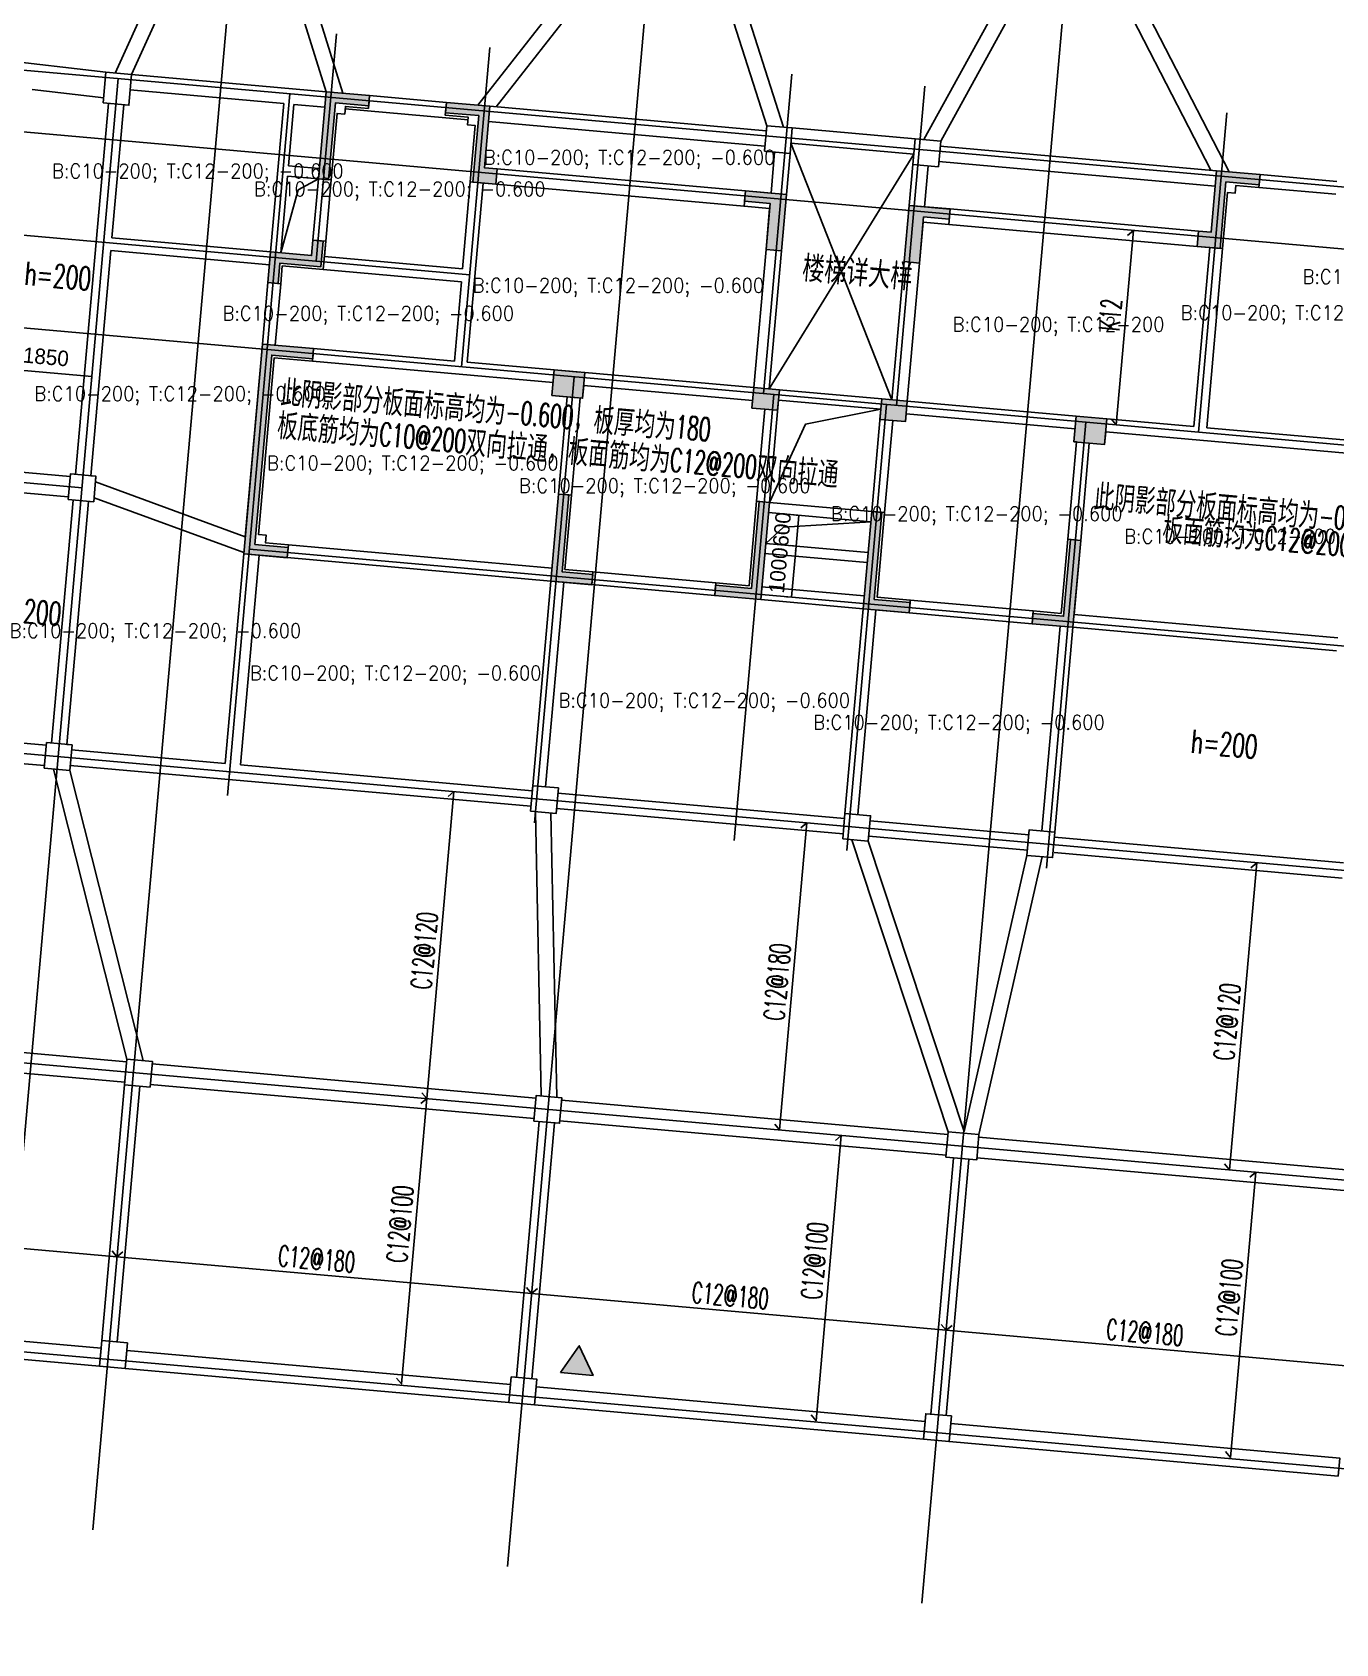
# Model space of a CAD drawing. Header units: millimetres. Extents: x 129427 to 386235, y 419441 to 703525.
# Drawn here: x 299975 to 325345, y 481158 to 512527 of the extents above; entities that cross this region are included whole.
import ezdxf
from ezdxf.enums import TextEntityAlignment as Align

# ---------------------------------------------------------------- set-up
doc = ezdxf.new("R2010")
doc.units = ezdxf.units.MM
doc.header["$LTSCALE"] = 100
for name, color, linetype in [('B-DIM', 1, 'Continuous'), ('B-dote', 253, 'Continuous'), ('B-TEXT', 7, 'Continuous'), ('B-开洞', 7, 'Continuous'), ('B-板厚', 2, 'Continuous'), ('B-正筋文字', 7, 'Continuous'), ('B-正筋钢筋', 6, 'Continuous'), ('B-沉降观测点', 5, 'Continuous'), ('COLU', 7, 'Continuous'), ('colu-1层', 6, 'Continuous'), ('colu-主楼', 7, 'Continuous'), ('DIM111', 3, 'Continuous'), ('h填实-1层', 254, 'Continuous'), ('h斜线-1层', 7, 'Continuous'), ('h斜线-墙', 7, 'Continuous'), ('h斜线-柱', 7, 'Continuous'), ('WALL', 3, 'Continuous'), ('wall-主楼', 2, 'Continuous'), ('梁', 4, 'Continuous'), ('梁虚线', 4, 'Continuous')]:
    doc.layers.add(name, color=color, linetype=linetype)
doc.layers.add('floor4', color=2, linetype='Continuous', lineweight=0)
doc.layers.add('floor5', color=1, linetype='Continuous', lineweight=0)
doc.styles.get("Standard").update_dxf_attribs({"font": 'standard'})
doc.styles.add('汉字', font='汉字')
doc.dimstyles.get("Standard").update_dxf_attribs({"dimtxt": 300, "dimasz": 100, "dimexe": 100, "dimexo": 250, "dimgap": 100, "dimtad": 0, "dimtoh": 1, "dimdec": 0, "dimdsep": 46, "dimcen": 0.09, "dimclrt": 7, "dimadec": 0, "dimazin": 0, "dimtfac": 1, "dimtdec": 4, "dimtofl": 0, "dimtmove": 0, "dimatfit": 3, "dimfxl": 4, "dimfxlon": 1, "dimtolj": 1, "dimtzin": 0, "dimarcsym": 0})

# ---------------------------------------------------------------- blocks, each defined once
blk = doc.blocks.new('*D95')
at = {"layer": 'B-DIM', "color": 0, "linetype": 'ByBlock', "lineweight": -2}
for p, q in [((299294, 505994), (299285, 505890)), ((299294, 505990), (301137, 505826)), ((301137, 505830), (301128, 505727))]:
    blk.add_line(p, q, dxfattribs=at)
for points in [[(299294, 505990), (299395, 505998), (299392, 505965)], [(301137, 505826), (301035, 505819), (301038, 505852)]]:
    blk.add_solid(points, dxfattribs=at)
at = {"layer": 'B-DIM', "color": 7, "linetype": 'Continuous', "lineweight": -2, "insert": (300242, 506207), "char_height": 300, "width": 690, "attachment_point": 5, "rotation": 354.9316, "style": '汉字'}
blk.add_mtext('1850', dxfattribs=at)
blk = doc.blocks.new('*D39')
at = {"layer": 'B-DIM', "color": 0, "linetype": 'ByBlock', "lineweight": -2}
for p, q in [((314897, 503123), (314793, 503132)), ((314893, 503123), (314840, 502526)), ((314844, 502525), (314740, 502535))]:
    blk.add_line(p, q, dxfattribs=at)
for points in [[(314893, 503123), (314901, 503022), (314868, 503025)], [(314840, 502526), (314832, 502627), (314865, 502624)]]:
    blk.add_solid(points, dxfattribs=at)
at = {"layer": 'B-DIM', "color": 7, "linetype": 'Continuous', "lineweight": -2, "insert": (314568, 502851), "char_height": 300, "width": 556.67, "attachment_point": 5, "rotation": 84.9316, "style": '汉字'}
blk.add_mtext('600', dxfattribs=at)
blk = doc.blocks.new('*D55')
at = {"layer": 'B-DIM', "color": 0, "linetype": 'ByBlock', "lineweight": -2}
for p, q in [((314844, 502525), (314740, 502535)), ((314840, 502526), (314752, 501530)), ((314756, 501529), (314652, 501539))]:
    blk.add_line(p, q, dxfattribs=at)
for points in [[(314840, 502526), (314848, 502425), (314814, 502428)], [(314752, 501530), (314744, 501631), (314777, 501628)]]:
    blk.add_solid(points, dxfattribs=at)
at = {"layer": 'B-DIM', "color": 7, "linetype": 'Continuous', "lineweight": -2, "insert": (314497, 502054), "char_height": 300, "width": 690, "attachment_point": 5, "rotation": 84.9317, "style": '汉字'}
blk.add_mtext('1000', dxfattribs=at)
blk = doc.blocks.new('A$C7FDE0673')
at = {"layer": 'B-沉降观测点'}
blk.add_hatch(color=256, dxfattribs=at).paths.add_polyline_path([(318, 551), (0, 0), (636, 0)], flags=0)
blk.add_lwpolyline([(0, 0), (318, 551), (636, 0)], close=True, dxfattribs=at)
blk = doc.blocks.new('*D769')
at = {"layer": 'DIM111', "color": 0, "linetype": 'ByBlock', "lineweight": -2}
blk.add_line((261833, 495880), (255101, 497768), dxfattribs=at)
blk.add_arc((262080, 495811), 7148, 174.9316, 164.3322, dxfattribs=at)
for points in [[(255197, 497741), (255209, 497842), (255241, 497833)], [(254959, 496442), (254968, 496341), (254935, 496344)]]:
    blk.add_solid(points, dxfattribs=at)
at = {"layer": 'DIM111', "color": 7, "linetype": 'Continuous', "lineweight": -2, "insert": (269013, 494542), "char_height": 300, "width": 666.67, "attachment_point": 8, "rotation": 79.6319, "style": '汉字'}
blk.add_mtext('349%%D', dxfattribs=at)

msp = doc.modelspace()

# ---------------------------------------------------------------- hatches: boundary and pattern name
at = {"layer": 'h填实-1层'}
for points in [[(305694.1, 511368.3), (306540.8, 511293.2), (306523.1, 511094), (305875.6, 511151.4), (305743.1, 509657.2), (305543.9, 509674.9)], [(308034.9, 511160.7), (308881.6, 511085.6), (308775.6, 509890.3), (309024.6, 509868.2), (308998.1, 509569.3), (308549.8, 509609.1), (308664.7, 510904), (308017.2, 510961.4)], [(322670.7, 508657.9), (322919.7, 508635.8), (323025.7, 509831.1), (323872.4, 509756), (323854.7, 509556.8), (323207.3, 509614.2), (323092.4, 508319.3), (322644.2, 508359.1)], [(313855.3, 509439.7), (314652.2, 509369.1), (314555, 508273.4), (314256.2, 508299.9), (314335.7, 509196.3), (313837.6, 509240.5)], [(317043.1, 509157), (317840, 509086.3), (317822.3, 508887.1), (317324.3, 508931.3), (317244.8, 508034.8), (316945.9, 508061.3)], [(304614.4, 508251.5), (305411.4, 508180.8), (305437.9, 508479.6), (305637.1, 508461.9), (305592.9, 507963.9), (304795.9, 508034.6), (304760.6, 507636.1), (304561.3, 507653.8)], [(304455.3, 506458.5), (305451.4, 506370.2), (305433.8, 506170.9), (304636.9, 506241.6), (304310, 502556.1), (304957.5, 502498.7), (304939.8, 502299.4), (304093.1, 502374.5)], [(310133.1, 505955.1), (310730.7, 505902.1), (310686.5, 505404), (310088.9, 505457)], [(314017.8, 505610.4), (314515.8, 505566.2), (314480.5, 505167.8), (313982.5, 505212)], [(316508, 505389.5), (317006.1, 505345.4), (316970.7, 504946.9), (316472.7, 504991.1)], [(320293.2, 505054), (320890.8, 505000.9), (320846.7, 504502.9), (320249, 504555.9)], [(310219.8, 503537.8), (310419.1, 503520.2), (310286.5, 502026), (310884.2, 501973), (310866.5, 501773.8), (310069.7, 501844.5)], [(314122.3, 503392.5), (314321.5, 503374.8), (314153.6, 501482.3), (313257.1, 501561.8), (313274.8, 501761), (313972.1, 501699.1)], [(316313.7, 503198.1), (316512.9, 503180.5), (316362.7, 501487.1), (317060, 501425.3), (317042.3, 501226.1), (316145.8, 501305.6)], [(320180.7, 502654.4), (320380, 502636.7), (320229.8, 500943.4), (319432.9, 501014), (319450.6, 501213.3), (320048.2, 501160.2)]]:
    msp.add_hatch(color=256, dxfattribs=at).paths.add_polyline_path(points, flags=0)
at = {"layer": 'h斜线-1层'}
h = msp.add_hatch(dxfattribs=at)
h.set_pattern_fill('ANSI31', color=256, scale=40, angle=-5.06835, style=0)
h.set_pattern_definition([])
h.paths.add_polyline_path([(306070.3, 511084), (306518.5, 511044.3), (306522.9, 511094), (305875.6, 511151.4), (305743.1, 509657.4), (305792.8, 509653), (305907.6, 510947.9), (306057, 510934.6)], flags=0)
h = msp.add_hatch(dxfattribs=at)
h.set_pattern_fill('ANSI31', color=256, scale=40, angle=-5.06835, style=0)
h.set_pattern_definition([])
h.paths.add_polyline_path([(308664.7, 510904), (308017.1, 510961.5), (308012.7, 510911.8), (308460.9, 510872), (308447.6, 510722.6), (308597.1, 510709.3), (308499.9, 509613.7), (308549.9, 509609.2)], flags=0)
h = msp.add_hatch(dxfattribs=at)
h.set_pattern_fill('ANSI31', color=256, scale=40, angle=-5.06835, style=0)
h.set_pattern_definition([])
h.paths.add_polyline_path([(323402.3, 509546.9), (323850.5, 509507.1), (323854.9, 509556.8), (323207.3, 509614.2), (323092.4, 508319.4), (323142.4, 508315), (323239.6, 509410.7), (323389, 509397.4)], flags=0)
h = msp.add_hatch(dxfattribs=at)
h.set_pattern_fill('ANSI31', color=256, scale=40, angle=-5.06835, style=0)
h.set_pattern_definition([])
h.paths.add_polyline_path([(314335.7, 509196.3), (313837.8, 509240.5), (313829, 509141), (314326.8, 509096.9)], flags=0)
h = msp.add_hatch(dxfattribs=at)
h.set_pattern_fill('ANSI31', color=256, scale=40, angle=-5.06835, style=0)
h.set_pattern_definition([])
h.paths.add_polyline_path([(317822.1, 508887.1), (317324.3, 508931.3), (317315.4, 508831.8), (317813.3, 508787.6)], flags=0)
h = msp.add_hatch(dxfattribs=at)
h.set_pattern_fill('ANSI31', color=256, scale=40, angle=-5.06835, style=0)
h.set_pattern_definition([])
h.paths.add_polyline_path([(305686.8, 508457.7), (305637.1, 508462.1), (305592.9, 507963.9), (304795.9, 508034.6), (304760.6, 507636.3), (304810.4, 507631.8), (304841.3, 507980.5), (305638.2, 507909.8)], flags=0)
h = msp.add_hatch(dxfattribs=at)
h.set_pattern_fill('ANSI31', color=256, scale=40, angle=-5.06835, style=0)
h.set_pattern_definition([])
h.paths.add_polyline_path([(304526.9, 502737.8), (304377.5, 502751), (304682.3, 506187.5), (305429.3, 506121.3), (305433.8, 506170.9), (304636.9, 506241.6), (304310, 502556.1), (304957.5, 502498.7), (304961.9, 502548.6), (304513.7, 502588.3)], flags=0)
h = msp.add_hatch(dxfattribs=at)
h.set_pattern_fill('ANSI31', color=256, scale=40, angle=-5.06835, style=0)
h.set_pattern_definition([])
h.paths.add_polyline_path([(310888.6, 502022.9), (310340.8, 502071.5), (310468.9, 503515.9), (310419.1, 503520.3), (310286.5, 502026), (310884.2, 501973)], flags=0)
h = msp.add_hatch(dxfattribs=at)
h.set_pattern_fill('ANSI31', color=256, scale=40, angle=-5.06835, style=0)
h.set_pattern_definition([])
h.paths.add_polyline_path([(314122.3, 503392.6), (314072.5, 503397), (313926.7, 501753.5), (313279.2, 501810.9), (313274.8, 501761), (313972.1, 501699.1)], flags=0)
h = msp.add_hatch(dxfattribs=at)
h.set_pattern_fill('ANSI31', color=256, scale=40, angle=-5.06835, style=0)
h.set_pattern_definition([])
h.paths.add_polyline_path([(317064.4, 501475.2), (316416.9, 501532.6), (316562.7, 503176.2), (316512.9, 503180.6), (316362.7, 501487.1), (317060, 501425.3)], flags=0)
h = msp.add_hatch(dxfattribs=at)
h.set_pattern_fill('ANSI31', color=256, scale=40, angle=-5.06835, style=0)
h.set_pattern_definition([])
h.paths.add_polyline_path([(320180.8, 502654.5), (320131, 502658.9), (320002.9, 501214.6), (319455, 501263.2), (319450.6, 501213.3), (320048.2, 501160.2)], flags=0)
at = {"layer": 'h斜线-墙'}
h = msp.add_hatch(dxfattribs=at)
h.set_pattern_fill('ANSI31', color=256, scale=40, angle=-5.06835, style=0)
h.set_pattern_definition([])
h.paths.add_polyline_path([(293845.3, 487572.1), (301316, 486909.5), (301285.1, 486560.9), (293814.4, 487223.5)], flags=0)
h = msp.add_hatch(dxfattribs=at)
h.set_pattern_fill('ANSI31', color=256, scale=40, angle=-5.06835, style=0)
h.set_pattern_definition([])
h.paths.add_polyline_path([(301814.1, 486865.4), (309284.7, 486202.8), (309253.8, 485854.1), (301783.1, 486516.7)], flags=0)
h = msp.add_hatch(dxfattribs=at)
h.set_pattern_fill('ANSI31', color=256, scale=40, angle=-5.06835, style=0)
h.set_pattern_definition([])
h.paths.add_polyline_path([(309782.8, 486158.6), (317353.1, 485487.2), (317322.1, 485138.6), (309751.9, 485810)], flags=0)
h = msp.add_hatch(dxfattribs=at)
h.set_pattern_fill('ANSI31', color=256, scale=40, angle=-5.06835, style=0)
h.set_pattern_definition([])
h.paths.add_polyline_path([(317851.1, 485443), (325421.4, 484771.6), (325390.5, 484423), (317820.2, 485094.4)], flags=0)
at = {"layer": 'h斜线-柱'}
h = msp.add_hatch(dxfattribs=at)
h.set_pattern_fill('ANSI31', color=256, scale=40, angle=-5.06835, style=0)
h.set_pattern_definition([])
h.paths.add_polyline_path([(301357.7, 511150.6), (301855.8, 511106.5), (301908.8, 511704.1), (301410.7, 511748.3)], flags=0)
h = msp.add_hatch(dxfattribs=at)
h.set_pattern_fill('ANSI31', color=256, scale=40, angle=-5.06835, style=0)
h.set_pattern_definition([])
h.paths.add_polyline_path([(314225, 510210.2), (314723, 510166), (314767.2, 510664.1), (314269.1, 510708.3)], flags=0)
h = msp.add_hatch(dxfattribs=at)
h.set_pattern_fill('ANSI31', color=256, scale=40, angle=-5.06835, style=0)
h.set_pattern_definition([])
h.paths.add_polyline_path([(317113.6, 509954), (317611.7, 509909.8), (317655.8, 510407.9), (317157.8, 510452.1)], flags=0)
h = msp.add_hatch(dxfattribs=at)
h.set_pattern_fill('ANSI31', color=256, scale=40, angle=-5.06835, style=0)
h.set_pattern_definition([])
h.paths.add_polyline_path([(300673.1, 503430.9), (301171.1, 503386.8), (301215.3, 503884.8), (300717.2, 503929)], flags=0)
h = msp.add_hatch(dxfattribs=at)
h.set_pattern_fill('ANSI31', color=256, scale=40, angle=-5.06835, style=0)
h.set_pattern_definition([])
h.paths.add_polyline_path([(300209.3, 498201.5), (300707.3, 498157.3), (300751.5, 498655.3), (300253.4, 498699.5)], flags=0)
h = msp.add_hatch(dxfattribs=at)
h.set_pattern_fill('ANSI31', color=256, scale=40, angle=-5.06835, style=0)
h.set_pattern_definition([])
h.paths.add_polyline_path([(309672.1, 497362.2), (310170.2, 497318), (310214.3, 497816.1), (309716.3, 497860.2)], flags=0)
h = msp.add_hatch(dxfattribs=at)
h.set_pattern_fill('ANSI31', color=256, scale=40, angle=-5.06835, style=0)
h.set_pattern_definition([])
h.paths.add_polyline_path([(315748.3, 496823.3), (316246.3, 496779.1), (316290.5, 497277.2), (315792.4, 497321.3)], flags=0)
h = msp.add_hatch(dxfattribs=at)
h.set_pattern_fill('ANSI31', color=256, scale=40, angle=-5.06835, style=0)
h.set_pattern_definition([])
h.paths.add_polyline_path([(319334.2, 496505.2), (319832.2, 496461.1), (319876.4, 496959.1), (319378.4, 497003.3)], flags=0)
h = msp.add_hatch(dxfattribs=at)
h.set_pattern_fill('ANSI31', color=256, scale=40, angle=-5.06835, style=0)
h.set_pattern_definition([])
h.paths.add_polyline_path([(301771, 492039.4), (302269, 491995.2), (302313.2, 492493.3), (301815.2, 492537.4)], flags=0)
h = msp.add_hatch(dxfattribs=at)
h.set_pattern_fill('ANSI31', color=256, scale=40, angle=-5.06835, style=0)
h.set_pattern_definition([])
h.paths.add_polyline_path([(309739.7, 491332.6), (310237.8, 491288.5), (310281.9, 491786.5), (309783.9, 491830.7)], flags=0)
h = msp.add_hatch(dxfattribs=at)
h.set_pattern_fill('ANSI31', color=256, scale=40, angle=-5.06835, style=0)
h.set_pattern_definition([])
h.paths.add_polyline_path([(317758.8, 490627.8), (318356.4, 490574.8), (318400.6, 491072.8), (317803, 491125.8)], flags=0)
h = msp.add_hatch(dxfattribs=at)
h.set_pattern_fill('ANSI31', color=256, scale=40, angle=-5.06835, style=0)
h.set_pattern_definition([])
h.paths.add_polyline_path([(301285.1, 486560.9), (301783.1, 486516.7), (301827.3, 487014.8), (301329.3, 487058.9)], flags=0)
h = msp.add_hatch(dxfattribs=at)
h.set_pattern_fill('ANSI31', color=256, scale=40, angle=-5.06835, style=0)
h.set_pattern_definition([])
h.paths.add_polyline_path([(309253.8, 485854.1), (309751.9, 485810), (309796, 486308), (309298, 486352.2)], flags=0)
h = msp.add_hatch(dxfattribs=at)
h.set_pattern_fill('ANSI31', color=256, scale=40, angle=-5.06835, style=0)
h.set_pattern_definition([])
h.paths.add_polyline_path([(317322.1, 485138.6), (317820.2, 485094.4), (317864.4, 485592.4), (317366.3, 485636.6)], flags=0)

# ---------------------------------------------------------------- linework, layer by layer
at = {"layer": 'B-dote'}
for p, q in [((307137.1, 550845.3), (301153.5, 483378.6)), ((314657.7, 543953.9), (309221.8, 482663.1)), ((322726.1, 543238.3), (317290.1, 481947.5)), ((271320, 514316.7), (366098, 505910.7)), ((300944.2, 503657.9), (197400.6, 512841.2)), ((305894.2, 512495), (305502, 508072.5)), ((308882.5, 512230), (308331.3, 506014.5)), ((314759.4, 511708.8), (314208.2, 505493.2)), ((301650.9, 511626.6), (299161.3, 483555.3)), ((303776.1, 497667.9), (304987.8, 511330.6)), ((317349.3, 511479.1), (316798, 505263.5)), ((352066.5, 505950.5), (294614.2, 511046)), ((323226.2, 510957.8), (322675, 504742.3)), ((308490.3, 507807.4), (294437.5, 509053.8)), ((351730.8, 502165.3), (294278.5, 507260.8)), ((364927.4, 492712.5), (205005.1, 506896.2)), ((309752.6, 497137.8), (310522.7, 505820.1)), ((313637.4, 496793.3), (314407.4, 505475.6)), ((315828.8, 496598.9), (316598.8, 505281.2)), ((319713.5, 496254.4), (320483.6, 504936.7)), ((351386.3, 498280.6), (304201.6, 502465.4)), ((364397.3, 486736), (191125.3, 502103.6)), ((363902.6, 481157.9), (198200.3, 495854.2))]:
    msp.add_line(p, q, dxfattribs=at)
at = {"layer": 'B-开洞'}
for p, q in [((317130.4, 510153.3), (314316.6, 505584.1)), ((314740.8, 510365.2), (316707.3, 505372.9))]:
    msp.add_line(p, q, dxfattribs=at)
for points in [[(305543.9, 509674.9), (305151.6, 509457.1), (304813.6, 508234)], [(316490.4, 505190.4), (315025.1, 504898.8), (314321.5, 503375)], [(316296, 502999), (314598.1, 502895.8), (314250.8, 502578.1)]]:
    msp.add_lwpolyline(points, dxfattribs=at)
at = {"layer": 'B-正筋钢筋'}
for points in [[(320974.7, 504999.6), (321071, 504884.6), (321406.7, 508669.7), (321291.7, 508573.5)], [(307557, 491883.7), (307653.3, 491768.7), (308183.4, 497745.2), (308068.4, 497648.9)], [(314424.8, 491274.6), (314521, 491159.6), (315051.1, 497136.1), (314936.1, 497039.8)], [(323180.2, 490498.1), (323276.4, 490383), (323806.5, 496359.6), (323691.5, 496263.3)], [(307064.5, 486330.5), (307160.8, 486215.5), (307653.3, 491768.7), (307538.3, 491672.4)], [(315132.9, 485614.9), (315229.1, 485499.9), (315721.7, 491053.1), (315606.6, 490956.8)], [(323201.2, 484899.3), (323297.5, 484784.3), (323790, 490337.5), (323674.9, 490241.2)], [(293769.7, 489493.4), (293654.7, 489397.1), (301624.5, 488690.2), (301528.3, 488805.3)], [(301739.6, 488786.5), (301624.5, 488690.2), (309692.9, 487974.6), (309596.6, 488089.7)], [(309807.9, 488070.9), (309692.9, 487974.6), (317761.2, 487259.1), (317664.9, 487374.1)], [(317876.2, 487355.3), (317761.2, 487259.1), (325829.5, 486543.5), (325733.3, 486658.5)]]:
    msp.add_lwpolyline(points, dxfattribs=at)
at = {"layer": 'COLU'}
for points in [[(301357.7, 511150.6), (301855.8, 511106.5), (301908.8, 511704.1), (301410.7, 511748.3)], [(314225, 510210.2), (314723, 510166), (314767.2, 510664.1), (314269.1, 510708.3)], [(317113.6, 509954), (317611.7, 509909.8), (317655.8, 510407.9), (317157.8, 510452.1)], [(300673.1, 503430.9), (301171.1, 503386.8), (301215.3, 503884.8), (300717.2, 503929)], [(300209.3, 498201.5), (300707.3, 498157.3), (300751.5, 498655.3), (300253.4, 498699.5)], [(309672.1, 497362.2), (310170.2, 497318), (310214.3, 497816.1), (309716.3, 497860.2)], [(315748.3, 496823.3), (316246.3, 496779.1), (316290.5, 497277.2), (315792.4, 497321.3)], [(319334.2, 496505.2), (319832.2, 496461.1), (319876.4, 496959.1), (319378.4, 497003.3)], [(301771, 492039.4), (302269, 491995.2), (302313.2, 492493.3), (301815.2, 492537.4)], [(309739.7, 491332.6), (310237.8, 491288.5), (310281.9, 491786.5), (309783.9, 491830.7)], [(317758.8, 490627.8), (318356.4, 490574.8), (318400.6, 491072.8), (317803, 491125.8)], [(301285.1, 486560.9), (301783.1, 486516.7), (301827.3, 487014.8), (301329.3, 487058.9)], [(309253.8, 485854.1), (309751.9, 485810), (309796, 486308), (309298, 486352.2)], [(317322.1, 485138.6), (317820.2, 485094.4), (317864.4, 485592.4), (317366.3, 485636.6)]]:
    msp.add_lwpolyline(points, close=True, dxfattribs=at)
at = {"layer": 'colu-1层'}
for p, q in [((310631.1, 505910.8), (310133, 505954.9)), ((310686.5, 505404), (310730.7, 505902.1)), ((310088.9, 505456.9), (310586.9, 505412.7)), ((314017.8, 505610.4), (313982.5, 505212)), ((314515.8, 505566.2), (314017.8, 505610.4)), ((314480.5, 505167.8), (314515.8, 505566.2)), ((316508, 505389.5), (316472.7, 504991.1)), ((317006.1, 505345.4), (316508, 505389.5)), ((313982.5, 505212), (314480.5, 505167.8)), ((316970.7, 504946.9), (317006.1, 505345.4)), ((316472.7, 504991.1), (316970.7, 504946.9))]:
    msp.add_line(p, q, dxfattribs=at)
for points in [[(305694.1, 511368.3), (306540.8, 511293.2), (306523.1, 511094), (305875.6, 511151.4), (305743.1, 509657.2), (305543.9, 509674.9)], [(308034.9, 511160.7), (308881.6, 511085.6), (308775.6, 509890.3), (309024.6, 509868.2), (308998.1, 509569.3), (308549.8, 509609.1), (308664.7, 510904), (308017.2, 510961.4)], [(322670.7, 508657.9), (322919.7, 508635.8), (323025.7, 509831.1), (323872.4, 509756), (323854.7, 509556.8), (323207.3, 509614.2), (323092.4, 508319.3), (322644.2, 508359.1)], [(313855.3, 509439.7), (314652.2, 509369.1), (314555, 508273.4), (314256.2, 508299.9), (314335.7, 509196.3), (313837.6, 509240.5)], [(317043.1, 509157), (317840, 509086.3), (317822.3, 508887.1), (317324.3, 508931.3), (317244.8, 508034.8), (316945.9, 508061.3)], [(304614.4, 508251.5), (305411.4, 508180.8), (305437.9, 508479.6), (305637.1, 508461.9), (305592.9, 507963.9), (304795.9, 508034.6), (304760.6, 507636.1), (304561.3, 507653.8)], [(304455.3, 506458.5), (305451.4, 506370.2), (305433.8, 506170.9), (304636.9, 506241.6), (304310, 502556.1), (304957.5, 502498.7), (304939.8, 502299.4), (304093.1, 502374.5)], [(310133.1, 505955.1), (310730.7, 505902.1), (310686.5, 505404), (310088.9, 505457)], [(314017.8, 505610.4), (314515.8, 505566.2), (314480.5, 505167.8), (313982.5, 505212)], [(316508, 505389.5), (317006.1, 505345.4), (316970.7, 504946.9), (316472.7, 504991.1)], [(320293.2, 505054), (320890.8, 505000.9), (320846.7, 504502.9), (320249, 504555.9)], [(310219.8, 503537.8), (310419.1, 503520.2), (310286.5, 502026), (310884.2, 501973), (310866.5, 501773.8), (310069.7, 501844.5)], [(314122.3, 503392.5), (314321.5, 503374.8), (314153.6, 501482.3), (313257.1, 501561.8), (313274.8, 501761), (313972.1, 501699.1)], [(316313.7, 503198.1), (316512.9, 503180.5), (316362.7, 501487.1), (317060, 501425.3), (317042.3, 501226.1), (316145.8, 501305.6)], [(320180.7, 502654.4), (320380, 502636.7), (320229.8, 500943.4), (319432.9, 501014), (319450.6, 501213.3), (320048.2, 501160.2)]]:
    msp.add_lwpolyline(points, close=True, dxfattribs=at)
at = {"layer": 'colu-主楼'}
for points in [[(310133.1, 505955.1), (310730.7, 505902.1), (310686.5, 505404), (310088.9, 505457)], [(314017.8, 505610.5), (314515.9, 505566.4), (314480.5, 505167.9), (313982.5, 505212.1)], [(317006.1, 505345.5), (316508, 505389.7), (316472.7, 504991.2), (316970.7, 504947.1)], [(320890.8, 505000.9), (320293.2, 505054), (320249, 504555.9), (320846.7, 504502.9)]]:
    msp.add_lwpolyline(points, close=True, dxfattribs=at)
at = {"layer": 'floor4'}
for p, q in [((323402.3, 509546.9), (323389, 509397.4)), ((323850.5, 509507.1), (323402.3, 509546.9)), ((325344.6, 509374.6), (323850.5, 509507.1)), ((323850.5, 509507.1), (323850.5, 509507.1)), ((323239.6, 509410.7), (323142.4, 508315)), ((323389, 509397.4), (323239.6, 509410.7)), ((317315.3, 508831.8), (317244.6, 508034.9)), ((317813.3, 508787.6), (317315.3, 508831.8)), ((322644.4, 508359.2), (317813.3, 508787.6)), ((322584.2, 504850.7), (322893.4, 508337.1)), ((322893.4, 508337.1), (322644.4, 508359.2)), ((323142.4, 508315), (322833.2, 504828.7)), ((323142.4, 508315), (323142.4, 508315)), ((317244.6, 508034.9), (317006.1, 505345.5)), ((317006.1, 505345.5), (320293.2, 505054)), ((320293.2, 505054), (320890.8, 505000.9)), ((320868.7, 504751.9), (320846.7, 504502.9)), ((325550.4, 504336.7), (320868.7, 504751.9)), ((320890.8, 505000.9), (322584.2, 504850.7)), ((322833.2, 504828.7), (325572.4, 504585.7)), ((320547.8, 504529.4), (320380, 502636.8)), ((320846.7, 504502.9), (320547.8, 504529.4)), ((320380, 502636.8), (320251.9, 501192.5)), ((320251.9, 501192.5), (325381.7, 500737.5))]:
    msp.add_line(p, q, dxfattribs=at)
at = {"layer": 'floor5'}
for p, q in [((301882.3, 511405.3), (301855.8, 511106.5)), ((304870.5, 511140.3), (301882.3, 511405.3)), ((301756.2, 511115.3), (301526.5, 508525.4)), ((301855.8, 511106.5), (301756.2, 511115.3)), ((304614.4, 508251.7), (304870.5, 511140.3)), ((306065.9, 511034.2), (306057, 510934.6)), ((308456.5, 510822.2), (306065.9, 511034.2)), ((305907.6, 510947.9), (305792.8, 509653)), ((306057, 510934.6), (305907.6, 510947.9)), ((308447.6, 510722.6), (308456.5, 510822.2)), ((308597.1, 510709.3), (308447.6, 510722.6)), ((308499.9, 509613.7), (308597.1, 510709.3)), ((308855.1, 510786.9), (308775.6, 509890.4)), ((314233.8, 510309.8), (308855.1, 510786.9)), ((314225, 510210.2), (314233.8, 510309.8)), ((314424.2, 510192.5), (314225, 510210.2)), ((314353.5, 509395.7), (314424.2, 510192.5)), ((308775.6, 509890.4), (309024.4, 509868.3)), ((309024.4, 509868.3), (313855.5, 509439.8)), ((305792.8, 509653), (305686.8, 508457.7)), ((305792.8, 509653), (305792.8, 509653)), ((308349.7, 507920.3), (308499.9, 509613.7)), ((308748.9, 509591.4), (308439.7, 506105.2)), ((308499.9, 509613.7), (308499.9, 509613.7)), ((308998.1, 509569.3), (308748.9, 509591.4)), ((308998.1, 509569.5), (308998.1, 509569.3)), ((313829, 509141), (308998.1, 509569.5)), ((314326.8, 509096.9), (313829, 509141)), ((313855.5, 509439.8), (314353.5, 509395.7)), ((314256.2, 508299.9), (314326.8, 509096.9)), ((301526.5, 508525.4), (304614.4, 508251.6)), ((301504.4, 508276.4), (301115.7, 503893.6)), ((304592.3, 508002.6), (301504.4, 508276.4)), ((304614.4, 508251.6), (304614.4, 508251.7)), ((304614.4, 508251.6), (304614.4, 508251.6)), ((304614.4, 508251.6), (304614.4, 508251.6)), ((305686.8, 508457.7), (305660.3, 508158.8)), ((305686.8, 508457.7), (305686.8, 508457.7)), ((314017.8, 505610.5), (314256.3, 508299.8)), ((314256.3, 508299.8), (314256.2, 508299.9)), ((304561.4, 507653.9), (304592.3, 508002.6)), ((304841.3, 507980.5), (304810.4, 507631.8)), ((305638.2, 507909.8), (304841.3, 507980.5)), ((308327.6, 507671.3), (305638.2, 507909.8)), ((305638.2, 507909.8), (305638.2, 507909.8)), ((305660.3, 508158.8), (308349.7, 507920.3)), ((304455.3, 506458.6), (304561.3, 507653.9)), ((304561.3, 507653.9), (304561.4, 507653.9)), ((304810.4, 507631.8), (304704.4, 506436.5)), ((304810.4, 507631.8), (304810.4, 507631.8)), ((308190.7, 506127.3), (308327.6, 507671.3)), ((304122.6, 502707.3), (304455.3, 506458.6)), ((304455.3, 506458.6), (304455.3, 506458.6)), ((304704.4, 506436.5), (305451.4, 506370.3)), ((305451.4, 506370.3), (305451.4, 506370.3)), ((305451.4, 506370.3), (308190.7, 506127.3)), ((304682.3, 506187.5), (304377.5, 502751)), ((305429.3, 506121.3), (304682.3, 506187.5)), ((310111, 505706), (305429.3, 506121.3)), ((308439.7, 506105.2), (310133.1, 505955.1)), ((310088.9, 505456.9), (310111, 505706)), ((310133.1, 505955.1), (310730.7, 505902.1)), ((310730.7, 505902.1), (314017.8, 505610.5)), ((310387.7, 505430.4), (310088.9, 505456.9)), ((310219.9, 503537.9), (310387.7, 505430.4)), ((310636.7, 505408.4), (310468.9, 503515.9)), ((310686.5, 505404), (310636.7, 505408.4)), ((310708.6, 505653), (310686.5, 505404)), ((313995.7, 505361.4), (310708.6, 505653)), ((313982.5, 505212), (313995.7, 505361.4)), ((314231.5, 505189.9), (313982.5, 505212)), ((314072.5, 503397), (314231.5, 505189.9)), ((316984, 505096.4), (316970.7, 504946.9)), ((320271.1, 504804.9), (316984, 505096.4)), ((316721.7, 504969), (316562.7, 503176.2)), ((316970.7, 504946.9), (316721.7, 504969)), ((320249, 504555.9), (320271.1, 504804.9)), ((320131, 502658.9), (320298.8, 504551.5)), ((320298.8, 504551.5), (320249, 504555.9)), ((301115.7, 503893.6), (301215.3, 503884.8)), ((301215.3, 503884.8), (301205.6, 503775.2)), ((301205.6, 503775.2), (304122.6, 502707.3)), ((310091.8, 502093.6), (310219.9, 503537.9)), ((310468.9, 503515.9), (310340.8, 502071.5)), ((301071.5, 503395.6), (300651.9, 498664.2)), ((301171.1, 503386.8), (301071.5, 503395.6)), ((301178.1, 503465.7), (301171.1, 503386.8)), ((304095.2, 502397.9), (301178.1, 503465.7)), ((313926.7, 501753.5), (314072.5, 503397)), ((316562.7, 503176.2), (316416.9, 501532.6)), ((316562.7, 503176.2), (316562.7, 503176.2)), ((304377.5, 502751), (304526.9, 502737.8)), ((304526.9, 502737.8), (304513.7, 502588.3)), ((304513.7, 502588.3), (304961.9, 502548.6)), ((304961.9, 502548.6), (310091.8, 502093.6)), ((320002.9, 501214.6), (320131, 502658.9)), ((320131, 502658.9), (320131, 502658.9)), ((303730.9, 498290.7), (304093.1, 502374.5)), ((304391.9, 502348), (304029.7, 498264.2)), ((304093.1, 502374.7), (304095.2, 502397.9)), ((304093.1, 502374.5), (304093.1, 502374.7)), ((304093.1, 502374.7), (304093.1, 502374.7)), ((304939.8, 502299.4), (304391.9, 502348)), ((310069.7, 501844.6), (304939.8, 502299.6)), ((304939.8, 502299.6), (304939.8, 502299.4)), ((310340.8, 502071.5), (310888.6, 502022.9)), ((310888.6, 502022.9), (313279.2, 501810.9)), ((309716.3, 497860.2), (310069.7, 501844.6)), ((310318.7, 501822.4), (309965.3, 497838.1)), ((310866.5, 501773.8), (310318.7, 501822.4)), ((310866.5, 501773.9), (310866.5, 501773.8)), ((313257.2, 501561.9), (310866.5, 501773.9)), ((313279.2, 501810.9), (313926.7, 501753.5)), ((313257.1, 501561.8), (313257.2, 501561.9)), ((314153.6, 501482.3), (313257.1, 501561.8)), ((316145.8, 501305.7), (314153.6, 501482.4)), ((314153.6, 501482.4), (314153.6, 501482.3)), ((315792.4, 497321.3), (316145.8, 501305.7)), ((316416.9, 501532.6), (317064.4, 501475.2)), ((317064.4, 501475.2), (319455, 501263.2)), ((316394.8, 501283.5), (316041.5, 497299.2)), ((317042.3, 501226.1), (316394.8, 501283.5)), ((319432.9, 501014.2), (317042.3, 501226.2)), ((317042.3, 501226.2), (317042.3, 501226.1)), ((319432.9, 501014), (319432.9, 501014.2)), ((319980.8, 500965.4), (319432.9, 501014)), ((319455, 501263.2), (320002.9, 501214.6)), ((319627.4, 496981.2), (319980.8, 500965.4)), ((300651.9, 498664.2), (300751.5, 498655.3)), ((300751.5, 498655.3), (300742.7, 498555.7)), ((300742.7, 498555.7), (303730.9, 498290.7)), ((304029.7, 498264.2), (309707.5, 497760.6)), ((309707.5, 497760.6), (309716.3, 497860.2)), ((309965.3, 497838.1), (310214.3, 497816.1)), ((310214.3, 497816.1), (310205.5, 497716.5)), ((310205.5, 497716.5), (315783.6, 497221.7)), ((315783.6, 497221.7), (315792.4, 497321.3)), ((316041.5, 497299.2), (316290.5, 497277.2)), ((316290.5, 497277.2), (316281.7, 497177.6)), ((316281.7, 497177.6), (319369.5, 496903.7)), ((319369.5, 496903.7), (319378.4, 497003.3)), ((319378.4, 497003.3), (319627.4, 496981.2))]:
    msp.add_line(p, q, dxfattribs=at)
at = {"layer": 'WALL'}
for points in [[(293845.3, 487572.1), (301316, 486909.5), (301285.1, 486560.9), (293814.4, 487223.5)], [(301814.1, 486865.4), (309284.7, 486202.8), (309253.8, 485854.1), (301783.1, 486516.7)], [(309782.8, 486158.6), (317353.1, 485487.2), (317322.1, 485138.6), (309751.9, 485810)], [(317851.1, 485443), (325421.4, 484771.6), (325390.5, 484423), (317820.2, 485094.4)]]:
    msp.add_lwpolyline(points, close=True, dxfattribs=at)
at = {"layer": 'wall-主楼'}
for points in [[(306518.5, 511044.3), (306070.3, 511084), (306057, 510934.6), (305907.6, 510947.9), (305792.8, 509653), (305543.8, 509675), (305693.9, 511368.4), (306540.6, 511293.3)], [(308881.4, 511085.7), (308034.7, 511160.8), (308012.7, 510911.8), (308460.9, 510872), (308447.6, 510722.6), (308597.1, 510709.3), (308499.9, 509613.7), (308997.9, 509569.5), (309024.4, 509868.3), (308775.4, 509890.4)], [(322644.4, 508359.2), (322670.9, 508658), (322919.9, 508635.9), (323025.9, 509831.2), (323872.6, 509756.1), (323850.5, 509507.1), (323402.3, 509546.9), (323389, 509397.4), (323239.6, 509410.7), (323142.4, 508315)], [(313855.5, 509439.8), (313829, 509141), (314327, 509096.8), (314256.3, 508300), (314555.2, 508273.5), (314652.3, 509369.2)], [(317839.8, 509086.5), (317813.3, 508787.6), (317315.3, 508831.8), (317244.6, 508034.9), (316945.8, 508061.4), (317043, 509157.1)], [(304841.3, 507980.5), (304810.4, 507631.8), (304561.4, 507653.9), (304614.4, 508251.6), (305411.2, 508180.9), (305437.7, 508479.7), (305686.8, 508457.7), (305638.2, 507909.8)], [(304093.1, 502374.7), (304455.3, 506458.6), (305451.4, 506370.3), (305429.3, 506121.3), (304682.3, 506187.5), (304377.5, 502751), (304526.9, 502737.8), (304513.7, 502588.3), (304961.9, 502548.6), (304939.8, 502299.6)], [(310340.8, 502071.5), (310888.6, 502022.9), (310866.5, 501773.9), (310069.7, 501844.6), (310219.9, 503537.9), (310468.9, 503515.9)], [(314072.5, 503397), (314321.5, 503375), (314153.6, 501482.4), (313257.2, 501561.9), (313279.2, 501810.9), (313926.7, 501753.5)], [(316562.7, 503176.2), (316313.7, 503198.3), (316145.8, 501305.7), (317042.3, 501226.2), (317064.4, 501475.2), (316416.9, 501532.6)], [(320002.9, 501214.6), (319455, 501263.2), (319432.9, 501014.2), (320229.8, 500943.5), (320380, 502636.8), (320131, 502658.9)]]:
    msp.add_lwpolyline(points, close=True, dxfattribs=at)
at = {"layer": '梁'}
for p, q in [((301908.7, 511704.1), (305693.8, 511368.4)), ((300816.8, 503920), (301457.3, 511141.8)), ((306540.6, 511293.3), (308034.7, 511160.8)), ((308882.3, 511085.6), (314260.2, 510608.7)), ((314766.9, 510664.1), (317157.8, 510452.1)), ((314652.3, 509369.2), (314723, 510166.2)), ((314740.8, 510365.2), (317130.4, 510153.3)), ((317043, 509157.1), (317113.6, 509953.9)), ((317341.8, 509130.6), (317412.5, 509927.7)), ((323872.6, 509756.1), (325366.7, 509623.6)), ((304813.6, 508234), (304946.1, 509728)), ((305543.7, 509675), (304946.1, 509728)), ((305437.7, 508479.7), (305543.7, 509675)), ((317839.8, 509086.5), (322670.9, 508658)), ((314316.6, 505584.1), (314555.2, 508273.5)), ((316707.3, 505372.9), (316945.8, 508061.4)), ((314321.5, 503375), (314498.2, 505367.1)), ((314498.2, 505367.1), (316490.4, 505190.4)), ((316507.9, 505389.7), (314514.7, 505566.4)), ((316313.7, 503198.3), (316490.4, 505190.4)), ((317006.1, 505345.5), (320293.2, 505054)), ((320380, 502636.8), (320547.8, 504529.4)), ((300353, 498690.5), (300772.7, 503421.9)), ((314303.8, 503175.7), (316296, 502999)), ((314321.5, 503375), (316313.7, 503198.3)), ((314250.8, 502578.1), (316243, 502401.4)), ((319876.4, 496959.2), (320229.8, 500943.5)), ((320229.8, 500943.5), (325359.6, 500488.5)), ((300716.3, 498256.9), (309680.1, 497461.9)), ((310178.2, 497417.7), (315756.3, 496923)), ((316254.3, 496878.8), (319344.2, 496604.8))]:
    msp.add_line(p, q, dxfattribs=at)
at = {"layer": '梁虚线'}
for p, q in [((303799.3, 516606.3), (301591.1, 511732.3)), ((304091.4, 516521.7), (301908.8, 511704.1)), ((305693.9, 511368.4), (304091.4, 516521.7)), ((306018.2, 511339.6), (304396.9, 516553.3)), ((308645.1, 511106.7), (312365.6, 515846.5)), ((309001.6, 511075), (312664.5, 515741.4)), ((312664.5, 515741.4), (314269.1, 510708.3)), ((312963.3, 515793.5), (314593.7, 510679.5)), ((319935.9, 515175.1), (317328.9, 510436.9)), ((320533.6, 515122.1), (323266.9, 509809.8)), ((320222, 515071.9), (317655.8, 510407.9)), ((320222, 515071.9), (322913.4, 509841.2)), ((295945.5, 512383.8), (301410.7, 511748.3)), ((299975.4, 511411.8), (301366.6, 511250)), ((301882.5, 511405.3), (304870.5, 511140.3)), ((301526.5, 508525.4), (301756.2, 511115.3)), ((304614.4, 508251.7), (304870.5, 511140.3)), ((304963.8, 509927.2), (305069.8, 511122.6)), ((305069.8, 511122.6), (305667.4, 511069.6)), ((306065.9, 511034.2), (308456.5, 510822.2)), ((308856.1, 510786.8), (314234, 510309.8)), ((314353.5, 509395.7), (314424.2, 510192.3)), ((317645.9, 510308.4), (323025.9, 509831.2)), ((305561.4, 509874.2), (304963.8, 509927.2)), ((313855.5, 509439.8), (309024.4, 509868.3)), ((317619.7, 510009.5), (322999.4, 509532.4)), ((305686.8, 508457.7), (305792.8, 509653)), ((308349.7, 507920.3), (308499.9, 509613.7)), ((308439.7, 506105.2), (308748.9, 509591.6)), ((308997.9, 509569.5), (313829, 509141)), ((323850.5, 509507.1), (325344.6, 509374.6)), ((304614.4, 508251.6), (301526.5, 508525.4)), ((317813.3, 508787.6), (322644.4, 508359.2)), ((301115.7, 503893.8), (301504.4, 508276.4)), ((301504.4, 508276.4), (304592.3, 508002.6)), ((314017.8, 505610.5), (314256.3, 508300)), ((322584.2, 504850.7), (322893.4, 508337.1)), ((322833.2, 504828.7), (323142.4, 508315)), ((308327.6, 507671.3), (305638.2, 507909.8)), ((308349.7, 507920.3), (305660.3, 508158.8)), ((317244.6, 508034.9), (317006.1, 505345.5)), ((304455.3, 506458.6), (304561.3, 507653.9)), ((304704.4, 506436.5), (304810.4, 507631.8)), ((308190.7, 506127.3), (308327.6, 507671.3)), ((308190.7, 506127.3), (305451.4, 506370.3)), ((305429.3, 506121.3), (310111, 505706)), ((310133.1, 505955.1), (308439.7, 506105.2)), ((314017.8, 505610.5), (310730.7, 505902.1)), ((310219.9, 503537.9), (310387.7, 505430.5)), ((310468.9, 503515.9), (310636.7, 505408.4)), ((313994.9, 505361.5), (310708.8, 505652.9)), ((314072.5, 503397), (314231.5, 505190)), ((320270.3, 504804.9), (316984.2, 505096.4)), ((316562.7, 503176.2), (316721.8, 504970.1)), ((325550.4, 504336.7), (320868.7, 504751.9)), ((322584.2, 504850.7), (320890.8, 505000.9)), ((325572.5, 504585.7), (322833.2, 504828.7)), ((320131, 502658.9), (320298.9, 504552.3)), ((299318.3, 504002.9), (300712.6, 503879.2)), ((299283, 503604.4), (300677.7, 503480.7)), ((301205.4, 503775.2), (304121.4, 502707.8)), ((300651.9, 498664.3), (301071.5, 503395.8)), ((301178.3, 503465.7), (304094.3, 502398.2)), ((304961.9, 502548.6), (310091.8, 502093.6)), ((303730.9, 498290.7), (304093.1, 502374.5)), ((304029.7, 498264.2), (304391.9, 502348.2)), ((304939.8, 502299.6), (310069.7, 501844.6)), ((314233.1, 502378.9), (316225.3, 502202.2)), ((313279.2, 501810.9), (310888.6, 502022.9)), ((310069.7, 501844.6), (309716.3, 497860.2)), ((309965.3, 497838.1), (310318.7, 501822.5)), ((313257.2, 501561.9), (310866.5, 501773.9)), ((314175.7, 501731.4), (316167.9, 501554.7)), ((314153.6, 501482.4), (316145.8, 501305.7)), ((316145.8, 501305.7), (315792.4, 497321.3)), ((317064.4, 501475.2), (319455, 501263.2)), ((316041.5, 497299.2), (316394.8, 501283.6)), ((319432.9, 501014.2), (317042.3, 501226.2)), ((325381.7, 500737.5), (320251.9, 501192.5)), ((319627.4, 496981.2), (319980.8, 500965.6)), ((294735.4, 498737.1), (300213.9, 498251.2)), ((298854.5, 498773.4), (300248.8, 498649.7)), ((300742.5, 498555.7), (303730.9, 498290.7)), ((300390.8, 498185.4), (301815.2, 492537.4)), ((300707.3, 498157.3), (302131.7, 492509.4)), ((304029.7, 498264.2), (309707.5, 497760.6)), ((310204.7, 497716.5), (315782.8, 497221.8)), ((309770.8, 497353.4), (309882.6, 491821.9)), ((310071.4, 497326.8), (310183.2, 491795.3)), ((316281.7, 497177.6), (319369.5, 496903.7)), ((315923.5, 496807.7), (317803, 491125.8)), ((316246.3, 496779.1), (318114.1, 491132.6)), ((319868.4, 496859.4), (325495.3, 496360.4)), ((319334.2, 496505.2), (318114.1, 491132.6)), ((319628.5, 496479.1), (318400.5, 491071.8)), ((319865, 496558.6), (325469.2, 496061.5)), ((294439.7, 493141.4), (301810.5, 492487.7)), ((294404.3, 492742.9), (301775.7, 492089.2)), ((302308.6, 492443.5), (309779.2, 491780.9)), ((301329.3, 487058.8), (301771, 492039.4)), ((301628.1, 487032.4), (302069.8, 492012.9)), ((302273.7, 492045), (309744.4, 491382.4)), ((310277.3, 491736.7), (317797.7, 491069.7)), ((309397.5, 486342.2), (309839.3, 491323.6)), ((309696.4, 486316), (310138.2, 491297.5)), ((310242.4, 491338.3), (317762.9, 490671.3)), ((318395.4, 491016.7), (325915.9, 490349.7)), ((317465.8, 485626.6), (317907.6, 490608)), ((317764.7, 485600.4), (318206.5, 490581.9)), ((318360.5, 490618.2), (325881, 489951.2))]:
    msp.add_line(p, q, dxfattribs=at)

# ---------------------------------------------------------------- block references
at = {"layer": 'B-沉降观测点', "rotation": 354.9316459472568}
msp.add_blockref('A$C7FDE0673', (310255.8, 486437.4), dxfattribs=at)

# ---------------------------------------------------------------- texts
at = {"layer": 'B-TEXT', "width": 0.65}
for s, p in [('此阴影部分板面标高均为-0.600，板厚均为180', (304797.9, 505308.2)), ('板底筋均为C10@200双向拉通，板面筋均为C12@200双向拉通', (304728.4, 504661.5)), ('此阴影部分板面标高均为-0.900，板厚均为180，未画出的板底筋均为C10@200双向拉通，', (320626.2, 503279.7)), ('板面筋均为C12@200双向拉通另附加图中画出的支座负筋', (321958.3, 502641.6))]:
    msp.add_text(s, height=450, rotation=354.93165, dxfattribs=at).set_placement(p)
at = {"layer": 'B-开洞', "width": 0.7}
msp.add_text('楼梯详大样', height=450, rotation=354.93165, dxfattribs=at).set_placement((314948.5, 507730.8))
at = {"layer": 'B-板厚', "width": 0.7}
for p in [(299813.6, 507614.9), (299234.9, 501089.8), (322515.2, 498502.9)]:
    msp.add_text('h=200', height=450, rotation=354.93165, dxfattribs=at).set_placement(p)
at = {"layer": 'B-正筋文字', "width": 0.65}
for s, rotation, p in [('K12', 84.93153, (321130.2, 506702.7)), ('C12@120', 84.93153, (307738.9, 493884)), ('C12@180', 84.93153, (314606.6, 493274.9)), ('C12@120', 84.93153, (323362.1, 492498.4)), ('C12@100', 84.93165, (307267, 488562.5)), ('C12@100', 84.93165, (315335.3, 487846.9)), ('C12@180', 354.93165, (304745.7, 488515.4)), ('C12@100', 84.93165, (323403.6, 487131.3)), ('C12@180', 354.93165, (312796.4, 487801.4)), ('C12@180', 354.93165, (320864.7, 487085.8))]:
    msp.add_text(s, height=400, rotation=rotation, dxfattribs=at).set_placement(p)
at = {"layer": 'floor4'}
for p in [(326758.3, 507768.4), (319949.7, 506841.3), (324387.7, 507066.3), (323287.1, 502717.1)]:
    msp.add_text('B:C10-200; T:C12-200', height=280, dxfattribs=at).set_placement(p, align=Align.MIDDLE_CENTER)
at = {"layer": 'floor5'}
for p in [(311599.9, 510091.3), (303198.5, 509828.4), (307128.7, 509477.2), (311383.3, 507601), (306516, 507053.9), (302854, 505491.9), (307382.6, 504140.6), (312286.1, 503703.2), (318357.9, 503155.5), (302373.5, 500878.2), (307049.7, 500054.3), (313055.6, 499522.1), (318011.1, 499093.6)]:
    msp.add_text('B:C10-200; T:C12-200; -0.600', height=280, dxfattribs=at).set_placement(p, align=Align.MIDDLE_CENTER)

# ---------------------------------------------------------------- dimensions: what is measured, and where the dimension line sits
at = {"layer": 'B-DIM'}
for base, p1, p2, angle, picture, middle in [((301136.5, 505826.5), (299325.1, 506342.9), (301167.8, 506179.5), 354.93165, '*D95', (300241.6, 506207)), ((314751.6, 501529.7), (315234.1, 502490.9), (315145.7, 501494.8), 84.93165, '*D55', (314496.9, 502054.3))]:
    dim = msp.add_linear_dim(base=base, p1=p1, p2=p2, angle=angle, dimstyle='Standard', dxfattribs=at)
    dim.commit()
    dim.dimension.update_dxf_attribs({"geometry": picture, "text_midpoint": middle})
dim = msp.add_aligned_dim(p1=(315287.1, 503088.5), p2=(315234.1, 502490.9), distance=-395.7, dimstyle='Standard', dxfattribs=at)
dim.commit()
dim.dimension.update_dxf_attribs({"geometry": '*D39', "text_midpoint": (314567.6, 502851.2)})
at = {"layer": 'DIM111'}
dim = msp.add_angular_dim_2l(base=(269068.1, 494308), line1=((280661.2, 490598.9), (262073.4, 495812.4)), line2=((364397.3, 486736), (191125.3, 502103.6)), dimstyle='Standard', dxfattribs=at)
dim.commit()
dim.dimension.update_dxf_attribs({"geometry": '*D769', "text_midpoint": (268865.2, 494569.2)})

doc.saveas('drawing.dxf')
